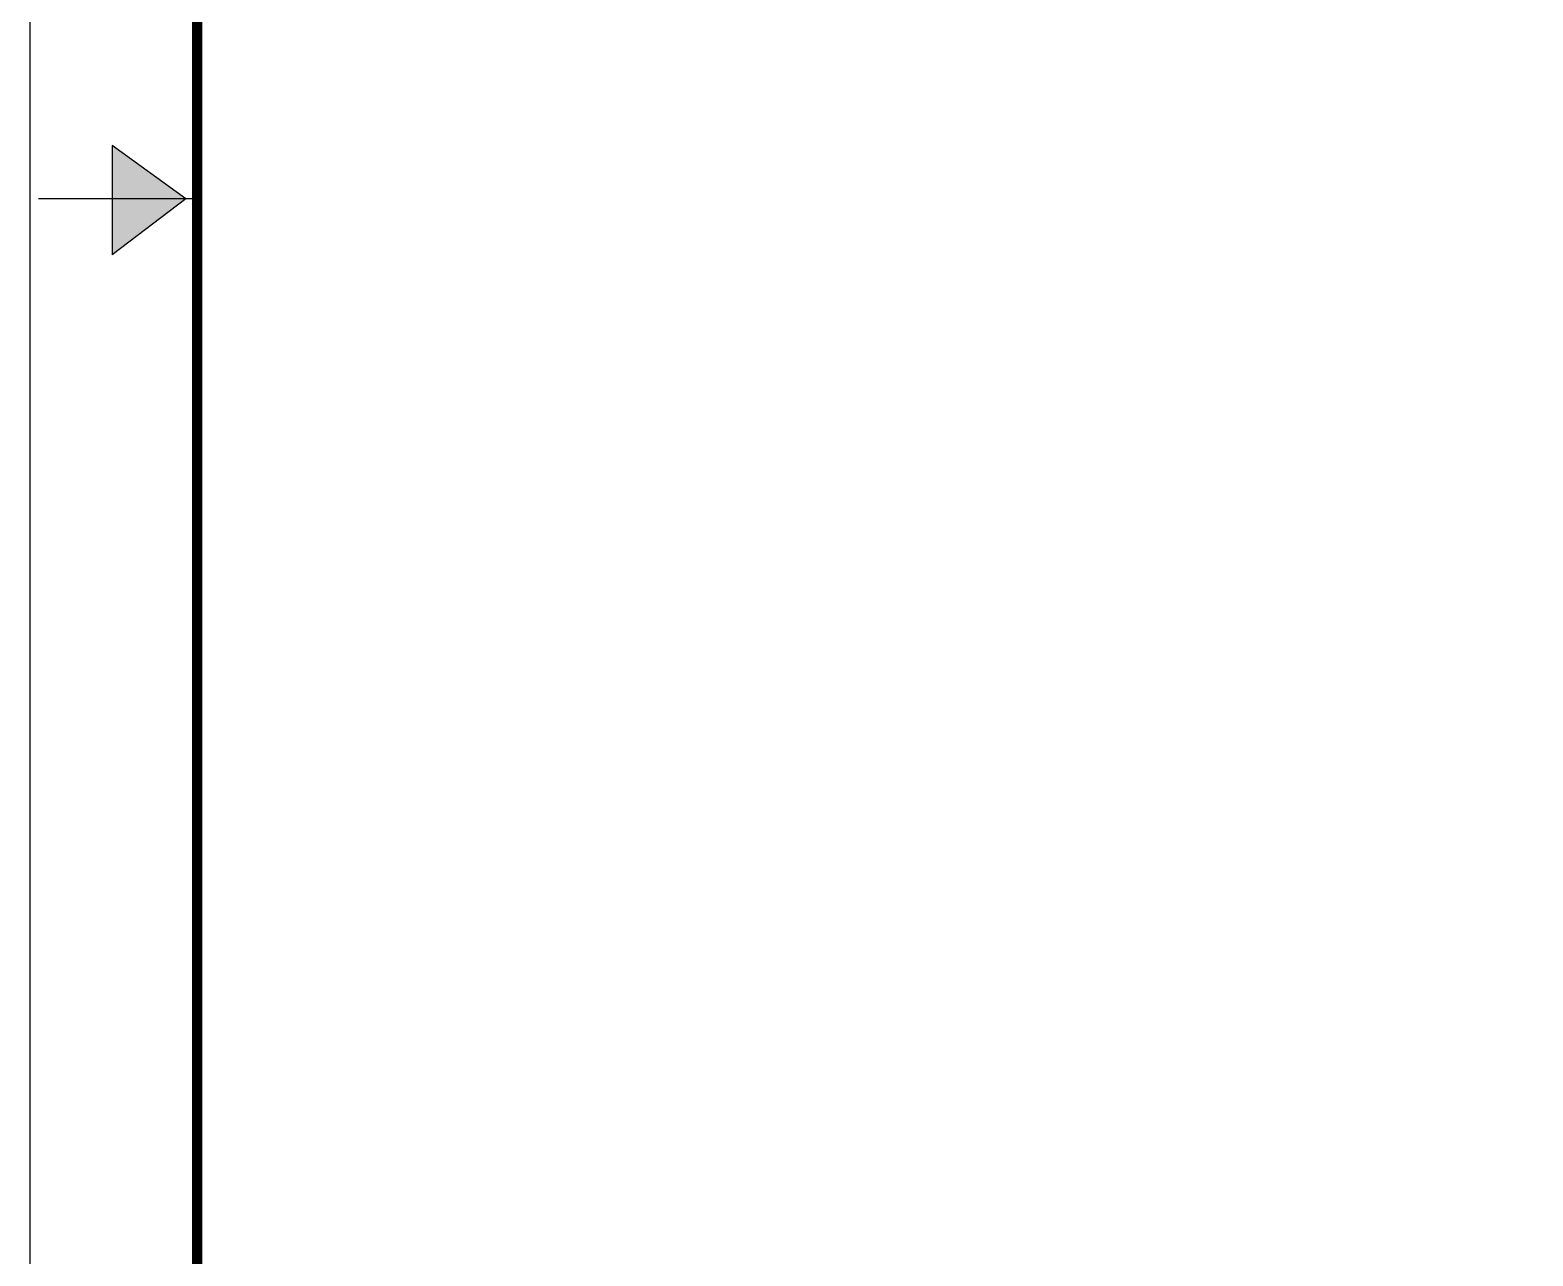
# Model space of a CAD drawing. Extents: x 0 to 864, y 0 to 559.
# Drawn here: x 0 to 91.4, y 215.1 to 289.6 of the extents above; entities that cross this region are included whole.
import ezdxf

# ---------------------------------------------------------------- set-up
doc = ezdxf.new("R2010")
doc.units = 0
doc.header["$LTSCALE"] = 12.7
doc.header["$MEASUREMENT"] = 0
doc.layers.add('FORMAT-FINAL', color=7, linetype='CONTINUOUS')

# ---------------------------------------------------------------- blocks, each defined once
blk = doc.blocks.new('D-FORMAL')
at = {"layer": 'FORMAT-FINAL', "color": 9, "linetype": 'Continuous'}
for p, q in [((0, 0), (0, 21.9978)), ((0.1963, 11.1269), (0.1963, 10.8647)), ((0.373, 10.9989), (0.1963, 11.1269)), ((0.4, 10.9989), (0.02, 10.9989)), ((0.373, 10.9989), (0.1963, 10.8647))]:
    blk.add_line(p, q, dxfattribs=at)
at = {"layer": 'FORMAT-FINAL', "color": 7, "const_width": 0.025}
blk.add_lwpolyline([(0.4, 0.4), (0.4, 21.5978), (33.6, 21.5978), (33.6, 0.4)], close=True, dxfattribs=at)
at = {"layer": 'FORMAT-FINAL', "color": 9, "linetype": 'Continuous'}
blk.add_solid([(0.1963, 11.1269), (0.1963, 10.8647), (0.373, 10.9989)], dxfattribs=at)

msp = doc.modelspace()

# ---------------------------------------------------------------- block references
at = {"layer": 'FORMAT-FINAL', "linetype": 'Continuous', "xscale": 25.4, "yscale": 25.4, "zscale": 25.4}
msp.add_blockref('D-FORMAL', (0, 0), dxfattribs=at)
msp.add_blockref('D-FORMAL', (0, 0), dxfattribs=at)

doc.saveas('drawing.dxf')
